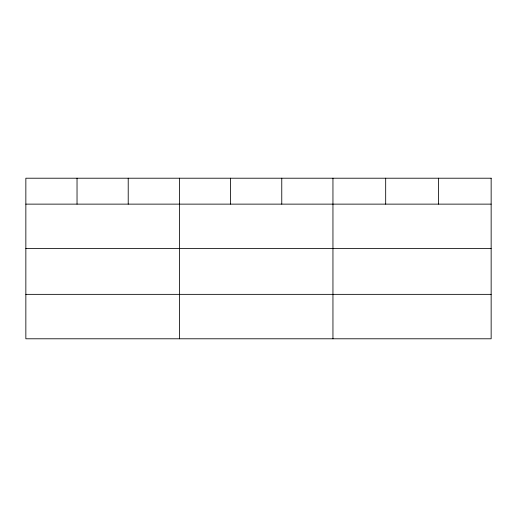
<?xml version="1.0" encoding="UTF-8"?>
<svg xmlns="http://www.w3.org/2000/svg" width="517" height="517" viewBox="0 0 517 517"><rect width="100%" height="100%" fill="white"/><g stroke="black" fill="none" stroke-linecap="round" stroke-linejoin="round"><path stroke-width="0.78" d="M25.85 204.131L491.15 204.131M25.85 248.567L491.15 248.567M25.85 294.354L491.15 294.354M438.416 178.21L438.416 204.131M385.682 178.21L385.682 204.131M332.948 178.21L332.948 338.79M281.765 178.21L281.765 204.131M230.582 178.21L230.582 204.131M179.399 178.21L179.399 338.79M128.216 178.21L128.216 204.131M77.033 178.21L77.033 204.131M491.15 178.21L25.85 178.21L25.85 338.79L491.15 338.79L491.15 178.21"/></g></svg>
